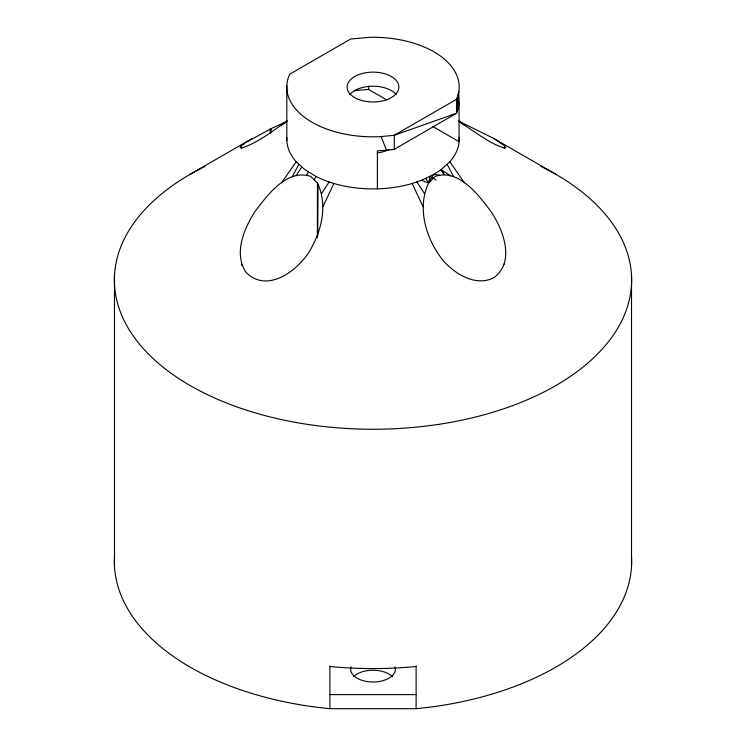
<?xml version="1.0" encoding="UTF-8"?>
<svg xmlns="http://www.w3.org/2000/svg" width="746" height="746" viewBox="0 0 746 746"><rect width="100%" height="100%" fill="white"/><g stroke="black" fill="none" stroke-linecap="round" stroke-linejoin="round"><path stroke-width="1.12" d="M317.414 237.862L317.423 183.106L310.821 176.448C286.986 168.354 267.133 195.387 254.927 211.678C244.054 228.63 233.657 253.015 245.742 272.01C268.28 295.621 302.634 267.422 312.835 245.117C322.654 226.495 327.037 202.688 317.423 183.106M317.526 235.829L317.647 183.675M504.52 148.118L504.473 145.712L493.703 138.439L458.967 121.225M270.985 132.844L270.91 128.75L287.033 121.225M317.637 236.109L317.861 184.215M457.093 111.984L457.139 97.912L458.827 91.739A86.21 49.777 0 0 0 370.296 37.3L350.713 38.988L289.756 74.19L288.861 76.195A86.21 49.777 0 0 0 381.113 136.602L386.484 150.291L394.28 149.34L456.58 113.243L459.07 103.657L459.07 141.665L432.941 126.587M286.828 137.581A86.21 49.777 0 0 0 296.181 161.742L304.881 169.65L315.987 176.476A86.21 49.777 0 0 0 329.117 181.987L333.863 183.488A86.21 49.777 0 0 0 375.704 188.897L381.113 188.701A86.21 49.777 0 0 0 412.137 183.488L421.462 180.308L428.605 183.087L435.179 176.448C458.986 168.326 478.895 195.415 491.073 211.678C503.177 229.675 515.626 261.986 493.703 277.82C475.715 286.716 455.75 274.472 443.749 261.193C424.315 237.862 414.17 200.497 433.967 174.34L441.119 169.65L449.819 161.742A86.21 49.777 0 0 0 458.827 143.829L459.172 140.705A86.21 49.777 0 0 0 459.172 137.581M381.113 136.602L394.28 135.259L456.58 113.243L456.505 99.339L457.139 97.912M322.943 206.707L333.863 183.488M287.117 120.899C272.682 131.007 258.452 142.439 241.583 148.118L240.175 147.643L241.527 145.712L245.742 142.495L270.91 128.75M314.215 179.889L315.987 176.476M292.264 176.681L298.792 164.484M306.531 175.385L308.331 172.056M296.125 175.664L301.692 167.123M321.526 193.578L329.117 181.987M281.559 182.817L296.181 161.742M281.559 125.011L286.436 122.185M190.109 174.34L252.297 138.439M456.505 99.339L394.28 135.259L394.28 149.34M421.462 180.308L433.967 174.34L439.646 175.217M504.165 264.187L504.473 263.59M354.191 90.564L368.627 89.455L386.708 99.899M416.109 666.467L413.461 666.756A258.638 149.321 0 0 1 332.539 666.756L329.891 666.467M114.483 556.814A258.638 149.321 0 0 0 316.574 707.236L329.891 708.7L416.109 708.7L429.426 707.236A258.638 149.321 0 0 0 631.517 556.814M386.484 150.291L377.373 150.823L377.373 188.831M329.891 694.619L416.109 694.619M271.003 129.347L270.145 129.133L270.22 133.693M493.703 138.439L555.891 174.34M459.564 122.185C474.409 130.914 487.781 142.84 504.417 148.118L505.825 147.643L504.52 145.824M436.112 180L430.013 176.476L428.605 183.087L425.845 178.471M443.749 174.34L441.119 169.65L450.631 175.842M458.883 120.899L464.441 125.011M449.819 161.742L464.441 182.817M441.119 169.65L444.355 174.443M416.883 181.987L424.474 193.578M447.208 164.484L453.736 176.681M412.137 183.488L423.057 206.707M458.156 94.835L458.827 105.82L458.827 91.739M458.398 93.726L458.827 105.82L457.876 95.674L457.876 109.765M241.48 145.815L241.49 148.109M241.499 262.993L241.499 265.324M631.517 275.237L631.517 566.195M416.109 665.964L416.109 708.7M368.627 85.995L368.627 89.455M329.891 665.964L329.891 708.7M286.828 85.492L286.828 140.705M114.483 275.237L114.483 566.195M540.971 166.386A258.638 149.321 0 0 1 560.61 382.717A258.638 149.321 0 0 1 185.39 382.717A258.638 149.321 0 0 1 205.029 166.386M389.16 149.498A24.142 13.941 0 0 1 377.196 152.865M395.072 666.831A22.417 12.943 0 0 1 373 682.021A22.417 12.943 0 0 1 350.928 666.831M353.585 676.687A22.417 12.943 0 0 1 392.415 676.687M349.771 94.556A25.868 14.929 0 0 1 372.935 86.2A25.868 14.929 0 0 1 396.163 94.49M358.686 99.488A25.868 14.929 0 0 0 398.812 87.991A25.868 14.929 0 0 0 361.502 73.677A25.868 14.929 0 0 0 358.686 99.488"/></g></svg>
